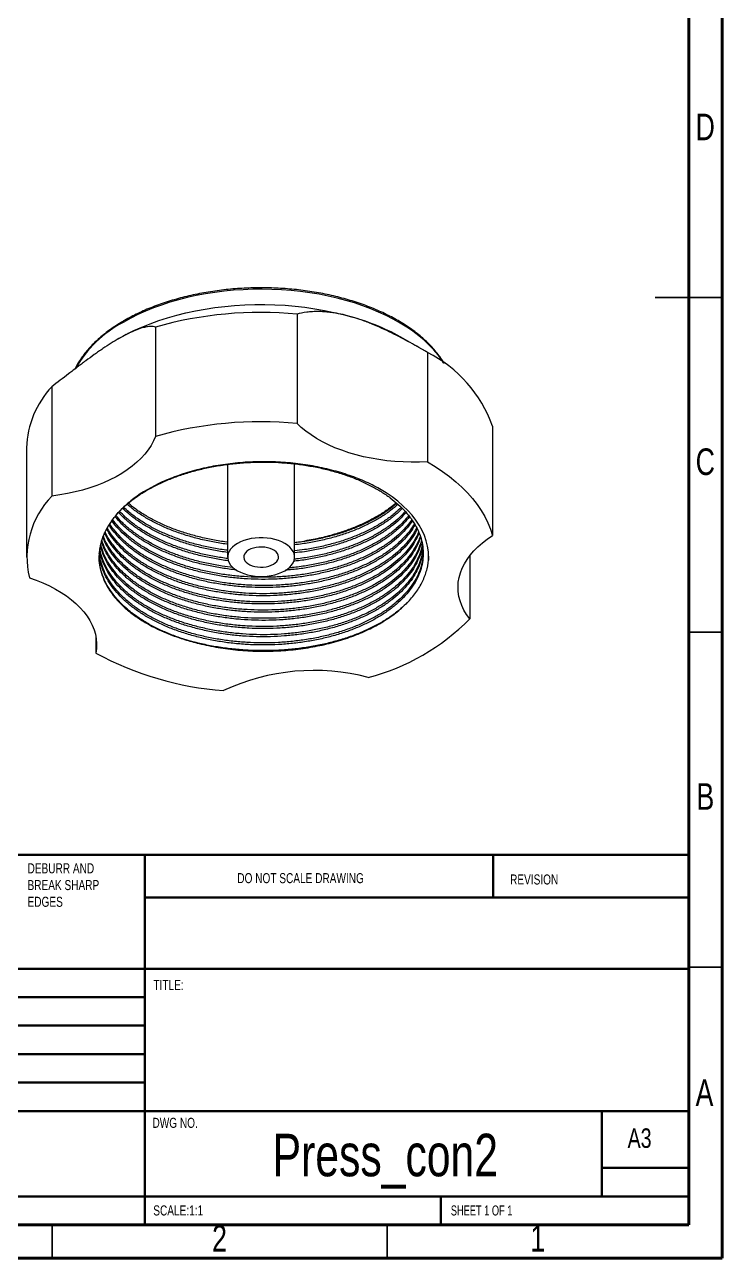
# Model space of a CAD drawing. Header units: millimetres. Extents: x 15 to 415, y 5 to 292.
# Drawn here: x 310.9 to 415, y 5 to 189.3 of the extents above; entities that cross this region are included whole.
import ezdxf

# ---------------------------------------------------------------- set-up
doc = ezdxf.new("R2010")
doc.units = ezdxf.units.MM
doc.styles.add('SLDTEXTSTYLE0', font='TXT', dxfattribs={"width": 0.75})
doc.styles.add('SLDTEXTSTYLE2', font='TXT', dxfattribs={"width": 0.6875})

# ---------------------------------------------------------------- blocks, each defined once
blk = doc.blocks.new('SW_NOTE_1')
at = {"color": 0, "linetype": 'Continuous', "lineweight": 0, "char_height": 1.5, "attachment_point": 1, "style": 'SLDTEXTSTYLE0'}
for s, insert in [('DEBURR AND', (0, 1.93)), ('BREAK SHARP', (0, -0.57)), ('EDGES', (0, -3.07))]:
    blk.add_mtext(s, dxfattribs=dict(at, insert=insert))

msp = doc.modelspace()

# ---------------------------------------------------------------- linework, layer by layer
at = {"color": 7, "linetype": 'Continuous', "lineweight": 70}
for p, q in [((415, 292), (415, 5)), ((410, 287), (410, 10)), ((410, 10), (20, 10)), ((415, 5), (15, 5))]:
    msp.add_line(p, q, dxfattribs=at)
at = {"color": 7, "linetype": 'Continuous', "lineweight": 35}
for p, q in [((415, 148.5), (405, 148.5)), ((410, 148.5), (415, 148.5)), ((410, 98.5), (415, 98.5)), ((410, 48.5), (415, 48.5)), ((315, 10), (315, 5)), ((365, 10), (365, 5))]:
    msp.add_line(p, q, dxfattribs=at)
at = {"color": 7, "linetype": 'Continuous', "lineweight": 25}
for p, q in [((351.527, 146.03), (351.527, 129.699)), ((330.385, 144.097), (330.385, 127.766)), ((370.828, 140.402), (367.386, 142.39)), ((371.002, 140.301), (371.002, 123.97)), ((314.93, 135.174), (314.93, 118.844)), ((380.719, 129.291), (380.719, 112.961)), ((311.169, 126.063), (311.169, 109.732)), ((341.169, 123.578), (341.169, 109.732)), ((351.169, 109.732), (351.169, 123.658)), ((371.147, 109.885), (371.135, 109.261)), ((377.3, 109.935), (377.3, 100.498)), ((321.505, 97.859), (321.505, 95.396))]:
    msp.add_line(p, q, dxfattribs=at)
at = {"color": 7, "linetype": 'Continuous', "lineweight": 50}
for p, q in [((230, 65.25), (410, 65.25)), ((328.8, 65.25), (328.8, 10)), ((380.8, 58.875), (380.8, 65.25)), ((410, 58.875), (328.8, 58.875)), ((410, 48.25), (230, 48.25)), ((328.8, 44), (230, 44)), ((328.8, 39.75), (230, 39.75)), ((328.8, 35.5), (230, 35.5)), ((328.8, 31.25), (230, 31.25)), ((284.6, 27), (410, 27)), ((397, 14.25), (397, 27)), ((410, 18.5), (397, 18.5)), ((230, 14.25), (410, 14.25)), ((373, 10), (373, 14.25))]:
    msp.add_line(p, q, dxfattribs=at)
at = {"color": 8, "linetype": 'Continuous', "lineweight": 25, "flags": 128}
msp.add_lwpolyline([(373.406, 138.752), (373.13, 139.17), (372.569, 139.932), (371.943, 140.677), (371.254, 141.404), (370.503, 142.11), (369.694, 142.793), (368.826, 143.453), (367.903, 144.087), (366.927, 144.694), (365.9, 145.272), (364.825, 145.821), (363.704, 146.337), (362.54, 146.822), (361.337, 147.272), (360.096, 147.688), (358.821, 148.067), (357.515, 148.41), (356.181, 148.715), (354.823, 148.982), (353.443, 149.209), (352.046, 149.397), (350.635, 149.545), (349.212, 149.652), (347.782, 149.719), (346.348, 149.744), (344.914, 149.729), (343.483, 149.673), (342.058, 149.576), (340.643, 149.438), (339.242, 149.26), (337.858, 149.042), (336.494, 148.786), (335.154, 148.49), (333.841, 148.157), (332.558, 147.786), (331.308, 147.379), (330.095, 146.938), (328.921, 146.462), (327.789, 145.953), (326.702, 145.412), (325.663, 144.841)], dxfattribs=at)
at = {"color": 7, "linetype": 'Continuous', "lineweight": 25, "flags": 128}
for points in [[(324.956, 142.392), (326.048, 142.991), (327.192, 143.559), (328.383, 144.092), (329.62, 144.591), (330.898, 145.052), (332.214, 145.476), (333.566, 145.862), (334.95, 146.207), (336.362, 146.513), (337.799, 146.776), (339.257, 146.998), (340.733, 147.177), (342.222, 147.314), (343.721, 147.406), (345.227, 147.455), (346.734, 147.461), (348.241, 147.423), (349.742, 147.341), (351.234, 147.215), (352.713, 147.047), (354.176, 146.836), (355.619, 146.582), (357.037, 146.288), (358.428, 145.952), (359.789, 145.576)], [(371.002, 123.97), (369.788, 123.917), (368.572, 123.906), (367.356, 123.938), (366.146, 124.012), (364.946, 124.129), (363.761, 124.287), (362.594, 124.487), (361.451, 124.728), (360.335, 125.008), (359.251, 125.327), (358.202, 125.684), (357.193, 126.076), (356.227, 126.503), (355.308, 126.964), (354.439, 127.456), (353.623, 127.977), (352.864, 128.526), (352.165, 129.101), (351.527, 129.699)], [(330.385, 127.766), (330.099, 127.083), (329.741, 126.412), (329.313, 125.754), (328.816, 125.113), (328.253, 124.49), (327.626, 123.888), (326.936, 123.31), (326.186, 122.756), (325.379, 122.23), (324.519, 121.733), (323.608, 121.268), (322.649, 120.835), (321.647, 120.437), (320.604, 120.074), (319.526, 119.749), (318.415, 119.463), (317.276, 119.216), (316.113, 119.009), (314.93, 118.844)], [(371.002, 123.97), (372.152, 123.269), (373.243, 122.537), (374.272, 121.775), (375.237, 120.986), (376.135, 120.171), (376.965, 119.332), (377.725, 118.472), (378.413, 117.591), (379.026, 116.693), (379.565, 115.778), (380.027, 114.85), (380.412, 113.91), (380.719, 112.961)], [(371.169, 109.732), (371.13, 110.541), (371.012, 111.348), (370.816, 112.149), (370.542, 112.943), (370.192, 113.727), (369.766, 114.499), (369.266, 115.255), (368.693, 115.994), (368.05, 116.713), (367.337, 117.41), (366.558, 118.083), (365.715, 118.73), (364.81, 119.349), (363.847, 119.937)], [(349.704, 107.691), (350.105, 107.952), (350.448, 108.239), (350.728, 108.547), (350.943, 108.873), (351.087, 109.212), (351.16, 109.558), (351.16, 109.906), (351.087, 110.252), (350.943, 110.591), (350.728, 110.917), (350.448, 111.225), (350.105, 111.512), (349.704, 111.773), (349.253, 112.004), (348.756, 112.202), (348.221, 112.364), (347.656, 112.488), (347.07, 112.571), (346.471, 112.613), (345.867, 112.613), (345.268, 112.571), (344.681, 112.488), (344.117, 112.364), (343.582, 112.202), (343.085, 112.004), (342.633, 111.773), (342.233, 111.512), (341.89, 111.225), (341.609, 110.917), (341.395, 110.591), (341.251, 110.252), (341.178, 109.906), (341.178, 109.558), (341.251, 109.212), (341.395, 108.873), (341.609, 108.547), (341.89, 108.239), (342.233, 107.952), (342.633, 107.691), (343.085, 107.46), (343.582, 107.262), (344.117, 107.1), (344.681, 106.976), (345.268, 106.893), (345.867, 106.851), (346.471, 106.851), (347.07, 106.893), (347.656, 106.976), (348.221, 107.1), (348.756, 107.262), (349.253, 107.46), (349.704, 107.691)], [(377.3, 100.498), (376.837, 101.147), (376.443, 101.812), (376.119, 102.489), (375.868, 103.177), (375.69, 103.871), (375.585, 104.571), (375.554, 105.274), (375.597, 105.976), (375.714, 106.675), (375.904, 107.369), (376.167, 108.055), (376.502, 108.73), (376.907, 109.392), (377.382, 110.039), (377.923, 110.668), (378.53, 111.277), (379.2, 111.864), (379.931, 112.425), (380.719, 112.961)], [(348.007, 108.671), (348.285, 108.86), (348.505, 109.073), (348.661, 109.304), (348.749, 109.546), (348.767, 109.794), (348.714, 110.04), (348.591, 110.277), (348.402, 110.5), (348.153, 110.702), (347.849, 110.877), (347.5, 111.021), (347.114, 111.13), (346.703, 111.201), (346.276, 111.232), (345.847, 111.221), (345.427, 111.17), (345.027, 111.08), (344.658, 110.953), (344.33, 110.793), (344.053, 110.604), (343.833, 110.391), (343.677, 110.16), (343.589, 109.918), (343.571, 109.67), (343.624, 109.424), (343.747, 109.186), (343.935, 108.964), (344.185, 108.762), (344.489, 108.587), (344.838, 108.442), (345.224, 108.334), (345.635, 108.263), (346.062, 108.232), (346.491, 108.242), (346.911, 108.293), (347.311, 108.383), (347.68, 108.51), (348.007, 108.671)], [(351.169, 111.922), (351.348, 111.944), (352.712, 112.134)], [(311.581, 106.639), (312.618, 106.271), (313.613, 105.867), (314.564, 105.429), (315.467, 104.958), (316.319, 104.456), (317.117, 103.925), (317.857, 103.368), (318.537, 102.785), (319.154, 102.18), (319.707, 101.554), (320.192, 100.91), (320.609, 100.25), (320.955, 99.576), (321.23, 98.892), (321.432, 98.199), (321.561, 97.501), (321.616, 96.799), (321.597, 96.097), (321.505, 95.396)]]:
    msp.add_lwpolyline(points, dxfattribs=at)
at = {"color": 7, "linetype": 'Continuous', "lineweight": 25}
for centre, radius, start, end in [((346.146, 88.298), 57.982, 84.67566, 105.77278), ((350.412, 112.576), 34.306, 60.34601, 74.13831), ((362.053, 122.61), 19.826, 19.69488, 63.16963), ((325.041, 125.669), 13.877, 136.76818, 178.37413), ((346.155, 71.869), 58.079, 84.69349, 105.75495), ((324.368, 109.693), 13.146, 135.88463, 193.4311), ((353.959, 123.453), 32.738, 284.51662, 315.47801), ((344.176, 137.248), 47.597, 241.55531, 265.66296), ((354.088, 61.053), 31.751, 75.2634, 115.18505)]:
    msp.add_arc(centre, radius, start, end, dxfattribs=at)
at = {"color": 8, "linetype": 'Continuous', "lineweight": 25}
msp.add_arc((334.231, 128.694), 18.279, 117.95318, 149.89117, dxfattribs=at)
at = {"color": 7, "linetype": 'Continuous', "lineweight": 25}
for points, knots in [([(373.53, 138.634), (373.402, 138.843), (373.121, 139.303), (372.614, 139.998), (372.024, 140.719), (371.375, 141.422), (370.671, 142.107), (369.912, 142.772), (369.1, 143.414), (368.237, 144.033), (367.326, 144.627), (366.368, 145.195), (365.365, 145.736), (364.321, 146.248), (363.236, 146.731), (362.114, 147.183), (360.957, 147.604), (359.768, 147.993), (358.549, 148.348), (357.303, 148.67), (356.033, 148.957), (354.741, 149.209), (353.43, 149.425), (352.104, 149.605), (350.764, 149.749), (349.415, 149.856), (348.058, 149.926), (346.697, 149.959), (345.335, 149.955), (343.975, 149.914), (342.62, 149.835), (341.273, 149.72), (339.936, 149.568), (338.613, 149.38), (337.306, 149.155), (336.019, 148.896), (334.754, 148.601), (333.514, 148.272), (332.301, 147.909), (331.119, 147.513), (329.97, 147.085), (328.856, 146.626), (327.78, 146.136), (326.747, 145.619), (325.913, 145.159), (325.108, 144.683), (324.329, 144.187), (323.453, 143.574), (322.627, 142.937), (321.853, 142.277), (321.133, 141.595), (320.469, 140.894), (319.862, 140.175), (319.312, 139.439), (318.828, 138.688), (318.51, 138.145), (318.372, 137.849), (318.355, 137.812)], [0, 0, 0, 0, 0.0154377, 0.0340314, 0.0526581, 0.0713128, 0.0899899, 0.108684, 0.1273903, 0.1461048, 0.164824, 0.1835452, 0.202266, 0.220985, 0.2397012, 0.2584141, 0.2771234, 0.2958291, 0.3145311, 0.3332296, 0.3519249, 0.3706172, 0.3893069, 0.4079944, 0.42668, 0.4453642, 0.4640473, 0.4827298, 0.5014121, 0.5200945, 0.5387774, 0.5574612, 0.5761462, 0.5948331, 0.613522, 0.6322135, 0.650908, 0.6696058, 0.6883072, 0.7070126, 0.7257223, 0.7444364, 0.7631549, 0.7818777, 0.8004596, 0.810329, 0.8290586, 0.8477919, 0.8665245, 0.8852539, 0.9039768, 0.9226891, 0.941386, 0.960062, 0.9787114, 0.9973283, 1, 1, 1, 1]), ([(359.789, 145.576), (358.825, 145.86), (357.928, 146.061), (356.88, 146.227), (356.673, 146.256), (356.271, 146.306), (356.076, 146.326), (355.506, 146.376), (355.147, 146.395), (354.466, 146.407), (354.143, 146.401), (353.531, 146.369), (353.241, 146.343), (352.425, 146.243), (351.948, 146.146), (351.527, 146.03)], [0, 0, 0, 0, 0.25, 0.25, 0.3125, 0.3125, 0.375, 0.375, 0.5, 0.5, 0.625, 0.625, 0.75, 0.75, 1, 1, 1, 1]), ([(371.002, 140.301), (370.161, 140.788), (369.299, 141.278), (367.962, 142.01), (367.509, 142.254), (366.585, 142.737), (366.112, 142.979), (364.685, 143.683), (363.719, 144.128), (362.483, 144.635), (362.233, 144.734), (361.738, 144.924), (361.492, 145.015), (360.756, 145.276), (360.27, 145.435), (359.789, 145.576)], [0, 0, 0, 0, 0.25, 0.25, 0.375, 0.375, 0.5, 0.5, 0.75, 0.75, 0.8125, 0.8125, 0.875, 0.875, 1, 1, 1, 1]), ([(330.385, 144.097), (330.211, 144.158), (329.982, 144.19), (329.54, 144.176), (329.376, 144.16), (329.01, 144.103), (328.807, 144.061), (328.144, 143.889), (327.629, 143.713), (326.867, 143.381), (326.709, 143.309), (326.383, 143.155), (326.216, 143.073), (325.7, 142.809), (325.338, 142.612), (324.956, 142.392)], [0, 0, 0, 0, 0.25, 0.25, 0.375, 0.375, 0.5, 0.5, 0.75, 0.75, 0.8125, 0.8125, 0.875, 0.875, 1, 1, 1, 1]), ([(324.956, 142.392), (324.191, 141.95), (323.387, 141.438), (322.336, 140.724), (322.123, 140.577), (321.697, 140.279), (321.484, 140.128), (320.845, 139.671), (320.42, 139.36), (319.568, 138.73), (319.142, 138.41), (318.289, 137.763), (317.862, 137.436), (316.593, 136.461), (315.758, 135.815), (314.93, 135.174)], [0, 0, 0, 0, 0.25, 0.25, 0.3125, 0.3125, 0.375, 0.375, 0.5, 0.5, 0.625, 0.625, 0.75, 0.75, 1, 1, 1, 1]), ([(323.822, 115.075), (324.102, 115.445), (324.66, 116.184), (325.695, 117.231), (326.874, 118.232), (328.202, 119.174), (329.675, 120.052), (331.278, 120.858), (333.01, 121.587), (334.86, 122.23), (336.806, 122.779), (338.827, 123.226), (340.898, 123.566), (342.994, 123.797), (345.093, 123.92), (347.192, 123.938), (349.291, 123.851), (351.387, 123.656), (353.459, 123.354), (355.482, 122.946), (357.43, 122.435), (359.282, 121.829), (361.018, 121.136), (362.624, 120.366), (364.101, 119.521), (365.449, 118.602), (366.662, 117.609), (367.725, 116.55), (368.62, 115.438), (369.338, 114.284), (369.871, 113.103), (370.216, 111.909), (370.375, 110.714), (370.352, 109.519), (370.146, 108.323), (369.754, 107.132), (369.174, 105.956), (368.41, 104.812), (367.471, 103.712), (366.369, 102.669), (365.12, 101.694), (363.739, 100.794), (362.229, 99.967), (360.591, 99.216), (358.824, 98.545), (356.945, 97.962), (354.976, 97.477), (352.938, 97.095), (350.858, 96.82), (348.759, 96.653), (346.66, 96.592), (344.561, 96.636), (342.462, 96.786), (340.37, 97.045), (338.309, 97.413), (336.305, 97.886), (334.381, 98.459), (332.56, 99.126), (330.859, 99.875), (329.29, 100.699), (327.849, 101.596), (326.537, 102.57), (325.364, 103.617), (324.347, 104.727), (323.5, 105.888), (322.831, 107.086), (322.357, 108.307), (322.08, 109.385), (322.038, 110.055), (322.022, 110.311)], [0, 0, 0, 0, 0.0146262, 0.0291991, 0.0436665, 0.0585555, 0.0732673, 0.0881234, 0.1031568, 0.1183115, 0.1335292, 0.1487497, 0.163913, 0.1789603, 0.1938356, 0.2085459, 0.2234161, 0.2384598, 0.2536208, 0.2688406, 0.2840591, 0.2992162, 0.3142533, 0.3291146, 0.3438256, 0.3587096, 0.3737633, 0.3889304, 0.4041521, 0.4193682, 0.4345188, 0.4495455, 0.4643925, 0.4791064, 0.494004, 0.5090674, 0.5242402, 0.5394634, 0.554677, 0.5698208, 0.5848367, 0.5996693, 0.6143882, 0.6292991, 0.644372, 0.6595503, 0.6747748, 0.6899854, 0.7051222, 0.7201271, 0.734945, 0.7496711, 0.7645951, 0.7796772, 0.7948606, 0.8100861, 0.8252934, 0.8404229, 0.8554165, 0.8702195, 0.884955, 0.8998918, 0.9149828, 0.9301711, 0.9453973, 0.9606011, 0.975723, 0.9907051, 1, 1, 1, 1]), ([(363.847, 119.937), (363.482, 120.141), (363.108, 120.338), (362.338, 120.719), (361.942, 120.903), (360.736, 121.429), (359.065, 122.07), (357.273, 122.59), (355.882, 122.934), (355.409, 123.041), (354.457, 123.238), (353.978, 123.328), (351.566, 123.732), (349.589, 123.92), (346.549, 123.99), (345.542, 123.978), (343.546, 123.883), (342.556, 123.8), (341.084, 123.624), (340.595, 123.556), (339.622, 123.403), (339.136, 123.317), (337.7, 123.035), (336.772, 122.814), (334.971, 122.311), (334.099, 122.028), (332.41, 121.398), (331.59, 121.048), (329.274, 119.928), (327.909, 119.084), (326.431, 117.904), (326.146, 117.661), (325.605, 117.167), (325.349, 116.916), (324.623, 116.149), (324.194, 115.621), (323.822, 115.075)], [0, 0, 0, 0, 0.03125, 0.03125, 0.0625, 0.0625, 0.125, 0.1875, 0.1875, 0.21875, 0.21875, 0.25, 0.25, 0.375, 0.375, 0.4375, 0.4375, 0.5, 0.5, 0.53125, 0.53125, 0.5625, 0.5625, 0.625, 0.625, 0.6875, 0.6875, 0.75, 0.75, 0.875, 0.875, 0.90625, 0.90625, 0.9375, 0.9375, 1, 1, 1, 1]), ([(341.289, 109.185), (341.286, 109.185), (340.578, 109.257), (339.194, 109.498), (337.159, 109.915), (335.199, 110.449), (333.33, 111.076), (331.576, 111.791), (329.95, 112.583), (328.453, 113.448), (327.088, 114.39), (325.884, 115.368), (325.219, 116.06), (324.903, 116.388)], [0, 0, 0, 0, 0.0004224, 0.1020805, 0.2041935, 0.3063591, 0.4081737, 0.5092418, 0.6091854, 0.7079263, 0.8076152, 0.9084979, 1, 1, 1, 1]), ([(341.206, 109.503), (340.535, 109.599), (339.165, 109.796), (337.16, 110.225), (335.198, 110.755), (333.33, 111.382), (331.575, 112.097), (329.95, 112.889), (328.453, 113.754), (327.089, 114.696), (325.939, 115.626), (325.322, 116.266), (325.054, 116.543)], [0, 0, 0, 0, 0.0998268, 0.2038393, 0.3079054, 0.4116139, 0.5145621, 0.6163649, 0.7169425, 0.8184858, 0.9212452, 1, 1, 1, 1]), ([(341.169, 110.439), (340.818, 110.482), (339.764, 110.611), (338.054, 110.943), (336.057, 111.425), (334.145, 112.012), (332.338, 112.689), (330.654, 113.448), (329.1, 114.281), (327.679, 115.189), (326.465, 116.096), (325.8, 116.726), (325.506, 117.005)], [0, 0, 0, 0, 0.0543165, 0.1631292, 0.272189, 0.3810646, 0.4893288, 0.5965688, 0.7023952, 0.8081011, 0.9152467, 1, 1, 1, 1]), ([(341.169, 110.745), (340.818, 110.788), (339.764, 110.918), (338.054, 111.249), (336.057, 111.731), (334.145, 112.318), (332.338, 112.995), (330.654, 113.754), (329.1, 114.587), (327.68, 115.496), (326.522, 116.356), (325.907, 116.937), (325.664, 117.167)], [0, 0, 0, 0, 0.0551331, 0.1655824, 0.2762825, 0.3867955, 0.4966879, 0.6055408, 0.7129588, 0.8202546, 0.9290115, 1, 1, 1, 1]), ([(341.169, 111.653), (341.127, 111.657), (340.38, 111.736), (338.959, 111.99), (336.932, 112.421), (334.981, 112.966), (333.124, 113.603), (331.384, 114.327), (329.772, 115.127), (328.295, 116.003), (327.089, 116.832), (326.44, 117.395), (326.184, 117.617)], [0, 0, 0, 0, 0.0069357, 0.1227833, 0.2390972, 0.3554184, 0.4712879, 0.5862572, 0.6998986, 0.8123273, 0.926026, 1, 1, 1, 1]), ([(341.169, 111.959), (341.127, 111.963), (340.38, 112.042), (338.959, 112.296), (336.932, 112.727), (334.981, 113.272), (333.124, 113.909), (331.384, 114.633), (329.772, 115.433), (328.296, 116.31), (327.154, 117.089), (326.562, 117.6), (326.365, 117.771)], [0, 0, 0, 0, 0.0070562, 0.1249209, 0.2432601, 0.3616067, 0.4794938, 0.5964649, 0.712085, 0.8264713, 0.9421498, 1, 1, 1, 1]), ([(367.821, 116.387), (367.502, 116.043), (366.853, 115.341), (365.672, 114.353), (364.35, 113.42), (362.895, 112.562), (361.313, 111.779), (359.599, 111.072), (357.766, 110.45), (355.834, 109.92), (353.821, 109.499), (352.209, 109.23), (351.262, 109.139), (351.019, 109.116)], [0, 0, 0, 0, 0.0936076, 0.1908588, 0.2870786, 0.3820378, 0.4776546, 0.5744668, 0.6721182, 0.7702335, 0.8684264, 0.9663088, 1, 1, 1, 1]), ([(367.685, 116.553), (367.41, 116.256), (366.803, 115.602), (365.671, 114.66), (364.35, 113.726), (362.895, 112.869), (361.313, 112.085), (359.599, 111.378), (357.766, 110.756), (355.834, 110.226), (353.821, 109.805), (352.243, 109.541), (351.332, 109.453), (351.125, 109.433)], [0, 0, 0, 0, 0.0822249, 0.1812323, 0.2791896, 0.3758636, 0.473207, 0.5717674, 0.6711822, 0.7710692, 0.8710353, 0.9706852, 1, 1, 1, 1]), ([(366.425, 117.772), (366.124, 117.513), (365.436, 116.922), (364.187, 116.076), (362.722, 115.225), (361.124, 114.45), (359.396, 113.752), (357.551, 113.141), (355.608, 112.622), (353.587, 112.214), (352.1, 111.97), (351.282, 111.894), (351.169, 111.884)], [0, 0, 0, 0, 0.0861751, 0.1971408, 0.3067442, 0.417352, 0.5292949, 0.6421587, 0.7555079, 0.8688955, 0.9818738, 1, 1, 1, 1]), ([(366.611, 117.619), (366.251, 117.309), (365.503, 116.665), (364.188, 115.769), (362.722, 114.919), (361.124, 114.144), (359.396, 113.446), (357.551, 112.834), (355.608, 112.315), (353.587, 111.908), (352.1, 111.664), (351.282, 111.588), (351.169, 111.577)], [0, 0, 0, 0, 0.1017385, 0.2108144, 0.3185512, 0.4272752, 0.5373117, 0.6482533, 0.759672, 0.8711286, 0.9821827, 1, 1, 1, 1]), ([(367.083, 117.153), (366.793, 116.875), (366.143, 116.251), (364.949, 115.356), (363.556, 114.464), (362.029, 113.648), (360.374, 112.906), (358.592, 112.245), (356.701, 111.674), (354.721, 111.204), (352.872, 110.86), (351.67, 110.721), (351.169, 110.663)], [0, 0, 0, 0, 0.0843162, 0.1891086, 0.292573, 0.3955343, 0.499898, 0.6053451, 0.711477, 0.8178793, 0.9241309, 1, 1, 1, 1]), ([(367.243, 116.994), (366.902, 116.666), (366.201, 115.992), (364.95, 115.049), (363.555, 114.158), (362.029, 113.341), (360.374, 112.6), (358.592, 111.939), (356.701, 111.367), (354.721, 110.898), (352.872, 110.554), (351.67, 110.414), (351.169, 110.356)], [0, 0, 0, 0, 0.0978848, 0.2011244, 0.3030556, 0.4044913, 0.5073086, 0.6111932, 0.7157525, 0.8205781, 0.9252554, 1, 1, 1, 1]), ([(366.346, 117.837), (366.022, 117.569), (365.296, 116.967), (364.012, 116.117), (362.538, 115.278), (360.951, 114.516), (359.241, 113.823), (357.3, 113.172), (355.129, 112.582), (353.52, 112.284), (352.712, 112.134)], [0, 0, 0, 0, 0.0987685, 0.2218042, 0.340518, 0.4600367, 0.5820871, 0.7050104, 0.8517425, 1, 1, 1, 1]), ([(323.822, 115.075), (323.517, 114.65), (323.248, 114.216), (322.787, 113.335), (322.593, 112.887), (322.132, 111.539), (321.98, 110.635), (321.981, 109.269), (322.02, 108.812), (322.178, 107.895), (322.295, 107.442), (322.759, 106.103), (323.216, 105.233), (324.126, 103.964), (324.469, 103.546), (325.217, 102.74), (325.623, 102.35), (326.497, 101.594), (326.966, 101.229), (327.967, 100.524), (328.501, 100.184), (330.192, 99.208), (331.411, 98.631), (333.374, 97.873), (334.051, 97.638), (335.452, 97.205), (336.175, 97.008), (336.913, 96.831)], [0, 0, 0, 0, 0.0625, 0.0625, 0.125, 0.125, 0.25, 0.25, 0.3125, 0.3125, 0.375, 0.375, 0.5, 0.5, 0.5625, 0.5625, 0.625, 0.625, 0.6875, 0.6875, 0.75, 0.75, 0.875, 0.875, 0.9375, 0.9375, 1, 1, 1, 1]), ([(369.141, 114.546), (368.927, 114.197), (368.476, 113.463), (367.571, 112.395), (366.488, 111.345), (365.252, 110.363), (363.885, 109.455), (362.388, 108.622), (360.763, 107.863), (359.008, 107.183), (357.14, 106.59), (355.179, 106.095), (353.147, 105.702), (351.07, 105.416), (348.972, 105.239), (346.873, 105.167), (344.774, 105.201), (342.675, 105.34), (340.581, 105.588), (338.516, 105.944), (336.505, 106.407), (334.572, 106.971), (332.739, 107.628), (331.026, 108.369), (329.443, 109.185), (327.989, 110.075), (326.665, 111.041), (325.473, 112.081), (324.452, 113.188), (323.788, 114.021), (323.523, 114.494), (323.482, 114.566)], [0, 0, 0, 0, 0.0326247, 0.0686435, 0.1045117, 0.1400908, 0.1752489, 0.2100725, 0.2453202, 0.2809645, 0.3168721, 0.3529035, 0.3889165, 0.424769, 0.460323, 0.4954471, 0.5302803, 0.5655598, 0.6012268, 0.6371476, 0.6731824, 0.7091887, 0.7450248, 0.780553, 0.8156426, 0.8504906, 0.8858012, 0.9214903, 0.9574236, 0.993461, 1, 1, 1, 1]), ([(369.044, 114.703), (368.86, 114.404), (368.438, 113.72), (367.57, 112.701), (366.488, 111.651), (365.252, 110.669), (363.885, 109.761), (362.388, 108.928), (360.763, 108.169), (359.008, 107.489), (357.14, 106.897), (355.179, 106.401), (353.147, 106.008), (351.07, 105.723), (348.972, 105.545), (346.873, 105.474), (344.774, 105.507), (342.675, 105.646), (340.581, 105.894), (338.516, 106.251), (336.505, 106.713), (334.572, 107.277), (332.739, 107.934), (331.026, 108.675), (329.443, 109.492), (327.989, 110.382), (326.665, 111.348), (325.473, 112.387), (324.455, 113.494), (323.823, 114.275), (323.585, 114.694), (323.573, 114.713)], [0, 0, 0, 0, 0.0281905, 0.0645545, 0.1007665, 0.1366865, 0.1721815, 0.2073388, 0.2429243, 0.2789102, 0.3151619, 0.3515386, 0.3878967, 0.4240928, 0.4599874, 0.4954481, 0.5306152, 0.5662327, 0.6022415, 0.6385065, 0.6748866, 0.711238, 0.7474176, 0.7832863, 0.8187121, 0.853894, 0.889543, 0.9255741, 0.9618518, 0.9982345, 1, 1, 1, 1]), ([(368.76, 115.158), (368.509, 114.806), (367.989, 114.076), (366.986, 113.028), (365.817, 112.014), (364.507, 111.073), (363.067, 110.207), (361.499, 109.414), (359.801, 108.698), (357.981, 108.066), (356.058, 107.527), (354.055, 107.088), (351.995, 106.755), (349.903, 106.529), (347.803, 106.411), (345.704, 106.398), (343.605, 106.49), (341.507, 106.689), (339.426, 106.998), (337.388, 107.414), (335.417, 107.934), (333.538, 108.55), (331.769, 109.256), (330.129, 110.039), (328.618, 110.897), (327.236, 111.829), (325.981, 112.836), (324.892, 113.916), (324.197, 114.7), (323.92, 115.131), (323.896, 115.168)], [0, 0, 0, 0, 0.0348923, 0.0722733, 0.1094168, 0.1461822, 0.1824518, 0.2188754, 0.25577, 0.2930007, 0.3304251, 0.3678959, 0.405265, 0.4423866, 0.4791207, 0.5153661, 0.5518267, 0.5887491, 0.625998, 0.6634304, 0.7008989, 0.7382555, 0.7753546, 0.8120567, 0.8482833, 0.8847802, 0.9217299, 0.9589962, 0.9964359, 1, 1, 1, 1]), ([(368.656, 115.325), (368.438, 115.02), (367.949, 114.337), (366.985, 113.334), (365.818, 112.32), (364.506, 111.379), (363.067, 110.513), (361.499, 109.721), (359.801, 109.005), (357.981, 108.372), (356.058, 107.833), (354.055, 107.394), (351.995, 107.061), (349.903, 106.835), (347.803, 106.717), (345.704, 106.704), (343.605, 106.796), (341.507, 106.996), (339.426, 107.304), (337.388, 107.72), (335.417, 108.24), (333.538, 108.857), (331.769, 109.562), (330.129, 110.345), (328.618, 111.203), (327.235, 112.135), (325.987, 113.143), (324.888, 114.202), (324.299, 114.947), (324.01, 115.312)], [0, 0, 0, 0, 0.03057337, 0.06832547, 0.10583772, 0.1429682, 0.1795979, 0.21638312, 0.25364402, 0.2912444, 0.32904028, 0.36688311, 0.40462324, 0.44211343, 0.47921224, 0.51581752, 0.55264006, 0.58992911, 0.62754783, 0.66535182, 0.70319234, 0.74091979, 0.77838723, 0.81545374, 0.85204002, 0.88889926, 0.9262158, 0.96385217, 1, 1, 1, 1]), ([(342.457, 107.829), (342.454, 107.829), (341.744, 107.88), (340.346, 108.081), (338.283, 108.439), (336.281, 108.916), (334.358, 109.49), (332.538, 110.158), (330.839, 110.908), (329.271, 111.733), (327.831, 112.631), (326.523, 113.606), (325.344, 114.65), (324.695, 115.394), (324.37, 115.766)], [0, 0, 0, 0, 0.0003836, 0.091489, 0.183202, 0.2751646, 0.3670132, 0.4583868, 0.5489356, 0.6383285, 0.7273428, 0.817574, 0.9087331, 1, 1, 1, 1]), ([(341.956, 108.197), (341.421, 108.258), (340.181, 108.4), (338.285, 108.75), (336.28, 109.221), (334.358, 109.797), (332.538, 110.464), (330.839, 111.214), (329.271, 112.039), (327.831, 112.937), (326.524, 113.913), (325.393, 114.91), (324.784, 115.606), (324.5, 115.93)], [0, 0, 0, 0, 0.072119, 0.1670148, 0.262169, 0.3572052, 0.4517499, 0.5454411, 0.6379364, 0.7300399, 0.8234026, 0.9177254, 1, 1, 1, 1]), ([(368.319, 115.768), (368.033, 115.418), (367.447, 114.7), (366.352, 113.68), (365.104, 112.705), (363.72, 111.806), (362.21, 110.981), (360.569, 110.231), (358.801, 109.56), (356.921, 108.979), (354.951, 108.494), (352.912, 108.118), (351.196, 107.877), (350.157, 107.803), (349.824, 107.779)], [0, 0, 0, 0, 0.0836932, 0.1717569, 0.2590723, 0.3453178, 0.4309241, 0.517654, 0.605322, 0.6935985, 0.7821397, 0.8705955, 0.9586179, 1, 1, 1, 1]), ([(368.192, 115.926), (367.946, 115.626), (367.399, 114.959), (366.351, 113.986), (365.104, 113.011), (363.72, 112.112), (362.21, 111.287), (360.569, 110.537), (358.801, 109.866), (356.921, 109.285), (354.951, 108.799), (352.911, 108.425), (351.351, 108.201), (350.468, 108.135), (350.291, 108.122)], [0, 0, 0, 0, 0.07407468, 0.16499011, 0.25513305, 0.34417142, 0.4325499, 0.5220883, 0.61259527, 0.70373042, 0.79513881, 0.88645906, 0.97733187, 1, 1, 1, 1]), ([(369.953, 112.71), (369.847, 112.394), (369.607, 111.679), (369.012, 110.592), (368.212, 109.456), (367.233, 108.368), (366.097, 107.339), (364.816, 106.381), (363.406, 105.498), (361.868, 104.689), (360.199, 103.955), (358.405, 103.303), (356.504, 102.742), (354.517, 102.28), (352.467, 101.922), (350.381, 101.671), (348.281, 101.529), (346.182, 101.492), (344.083, 101.56), (341.984, 101.735), (339.897, 102.019), (337.847, 102.411), (335.859, 102.907), (333.957, 103.503), (332.161, 104.189), (330.491, 104.955), (328.951, 105.796), (327.539, 106.71), (326.257, 107.701), (325.118, 108.764), (324.136, 109.886), (323.339, 111.058), (322.813, 112.015), (322.62, 112.586), (322.566, 112.745)], [0, 0, 0, 0, 0.0254542, 0.0578169, 0.0902578, 0.1226488, 0.1548627, 0.1867765, 0.2182741, 0.2497017, 0.2815595, 0.3137356, 0.3461078, 0.3785494, 0.4109322, 0.4431291, 0.4750176, 0.5064821, 0.5379404, 0.5698241, 0.6020179, 0.6343991, 0.6668408, 0.6992147, 0.731394, 0.7632566, 0.7946896, 0.8261811, 0.8580903, 0.8903011, 0.9226906, 0.9551318, 0.9874962, 1, 1, 1, 1]), ([(369.904, 112.881), (369.812, 112.611), (369.586, 111.941), (369.011, 110.898), (368.212, 109.762), (367.233, 108.674), (366.097, 107.646), (364.816, 106.688), (363.406, 105.804), (361.868, 104.995), (360.199, 104.262), (358.405, 103.609), (356.504, 103.048), (354.517, 102.586), (352.467, 102.228), (350.381, 101.978), (348.281, 101.835), (346.182, 101.798), (344.083, 101.866), (341.984, 102.041), (339.897, 102.325), (337.847, 102.717), (335.859, 103.213), (333.957, 103.809), (332.161, 104.495), (330.491, 105.261), (328.951, 106.102), (327.539, 107.017), (326.257, 108.007), (325.119, 109.07), (324.136, 110.192), (323.34, 111.365), (322.835, 112.272), (322.657, 112.792), (322.62, 112.901)], [0, 0, 0, 0, 0.0219691, 0.0545794, 0.0872687, 0.1199076, 0.1523681, 0.1845262, 0.2162648, 0.247933, 0.2800346, 0.312457, 0.345077, 0.3777669, 0.4103976, 0.4428409, 0.4749735, 0.5066788, 0.5383779, 0.5705057, 0.6029459, 0.6355749, 0.6682649, 0.7008866, 0.7333123, 0.7654188, 0.7970923, 0.8288249, 0.8609783, 0.8934357, 0.9260731, 0.9587626, 0.9913747, 1, 1, 1, 1]), ([(369.737, 113.327), (369.596, 112.996), (369.287, 112.268), (368.586, 111.179), (367.688, 110.068), (366.619, 109.012), (365.4, 108.021), (364.047, 107.105), (362.565, 106.263), (360.955, 105.496), (359.214, 104.806), (357.358, 104.204), (355.406, 103.697), (353.382, 103.292), (351.308, 102.994), (349.211, 102.804), (347.112, 102.721), (345.013, 102.742), (342.914, 102.869), (340.819, 103.104), (338.749, 103.449), (336.731, 103.899), (334.788, 104.452), (332.942, 105.099), (331.214, 105.831), (329.617, 106.639), (328.148, 107.521), (326.808, 108.478), (325.604, 109.51), (324.549, 110.607), (323.675, 111.76), (323.097, 112.68), (322.875, 113.221), (322.82, 113.354)], [0, 0, 0, 0, 0.0279737, 0.0614922, 0.0950178, 0.1284182, 0.1615639, 0.1943315, 0.2267329, 0.2594837, 0.2926172, 0.3260103, 0.3595335, 0.3930546, 0.4264414, 0.4595648, 0.4923016, 0.5247041, 0.5574854, 0.5906411, 0.6240474, 0.6575748, 0.6910908, 0.7244634, 0.7575637, 0.7902693, 0.8226777, 0.8554889, 0.8886661, 0.9220851, 0.955616, 0.9891264, 1, 1, 1, 1]), ([(369.668, 113.481), (369.548, 113.201), (369.258, 112.524), (368.585, 111.486), (367.688, 110.374), (366.619, 109.318), (365.4, 108.328), (364.047, 107.412), (362.565, 106.569), (360.955, 105.802), (359.214, 105.112), (357.358, 104.51), (355.406, 104.003), (353.382, 103.598), (351.308, 103.3), (349.211, 103.11), (347.112, 103.027), (345.013, 103.048), (342.914, 103.175), (340.819, 103.411), (338.749, 103.755), (336.731, 104.206), (334.788, 104.758), (332.942, 105.405), (331.214, 106.137), (329.617, 106.945), (328.148, 107.827), (326.808, 108.784), (325.605, 109.816), (324.549, 110.913), (323.677, 112.066), (323.125, 112.933), (322.922, 113.42), (322.889, 113.498)], [0, 0, 0, 0, 0.0238816, 0.0576949, 0.0915155, 0.1252098, 0.1586472, 0.1917031, 0.2243896, 0.2574286, 0.2908536, 0.3245405, 0.3583587, 0.3921748, 0.4258553, 0.4592701, 0.492295, 0.5249826, 0.5580523, 0.5914997, 0.6252, 0.6590224, 0.6928333, 0.7264995, 0.7598911, 0.7928844, 0.825578, 0.8586779, 0.892147, 0.9258601, 0.959686, 0.9934912, 1, 1, 1, 1]), ([(369.464, 113.933), (369.288, 113.592), (368.908, 112.859), (368.105, 111.779), (367.113, 110.697), (365.957, 109.676), (364.662, 108.727), (363.238, 107.852), (361.684, 107.051), (360.001, 106.326), (358.193, 105.684), (356.281, 105.134), (354.286, 104.683), (352.231, 104.337), (350.142, 104.099), (348.042, 103.969), (345.943, 103.944), (343.845, 104.024), (341.745, 104.211), (339.661, 104.508), (337.617, 104.912), (335.638, 105.42), (333.746, 106.026), (331.964, 106.722), (330.309, 107.497), (328.783, 108.346), (327.386, 109.269), (326.12, 110.269), (324.996, 111.338), (324.046, 112.469), (323.422, 113.349), (323.175, 113.858), (323.124, 113.963)], [0, 0, 0, 0, 0.0301949, 0.0649325, 0.099601, 0.1340645, 0.1681921, 0.2018612, 0.2355683, 0.2697258, 0.3042095, 0.338888, 0.3736252, 0.4082838, 0.4427281, 0.4768276, 0.5104661, 0.5442085, 0.5783928, 0.6128944, 0.6475814, 0.6823176, 0.7169655, 0.75139, 0.7854608, 0.8190738, 0.8528507, 0.8870612, 0.9215801, 0.956275, 0.9910095, 1, 1, 1, 1]), ([(369.388, 114.101), (369.235, 113.807), (368.878, 113.121), (368.104, 112.086), (367.113, 111.003), (365.957, 109.982), (364.662, 109.033), (363.238, 108.158), (361.684, 107.357), (360.001, 106.633), (358.193, 105.99), (356.281, 105.44), (354.286, 104.989), (352.231, 104.644), (350.142, 104.406), (348.042, 104.275), (345.943, 104.25), (343.845, 104.33), (341.745, 104.518), (339.661, 104.814), (337.617, 105.218), (335.638, 105.726), (333.746, 106.332), (331.964, 107.028), (330.309, 107.803), (328.783, 108.652), (327.386, 109.575), (326.12, 110.575), (324.995, 111.644), (324.049, 112.776), (323.454, 113.601), (323.231, 114.054), (323.207, 114.103)], [0, 0, 0, 0, 0.026334, 0.0613823, 0.0963609, 0.1311327, 0.1655656, 0.1995359, 0.2335446, 0.2680076, 0.3027998, 0.3377885, 0.3728364, 0.407805, 0.4425574, 0.476962, 0.5109014, 0.5449456, 0.5794357, 0.6142459, 0.6492432, 0.6842901, 0.719248, 0.7539804, 0.788356, 0.8222697, 0.8563488, 0.8908653, 0.925693, 0.9606982, 0.9957434, 1, 1, 1, 1]), ([(358.377, 113.435), (358.018, 113.32), (357.016, 112.998), (355.268, 112.583), (353.721, 112.287), (352.859, 112.156), (352.712, 112.134)], [0, 0, 0, 0, 0.2012931, 0.5635002, 0.925376, 1, 1, 1, 1]), ([(370.336, 110.574), (370.338, 110.326), (370.341, 109.678), (370.141, 108.63), (369.755, 107.438), (369.173, 106.262), (368.41, 105.118), (367.471, 104.018), (366.369, 102.975), (365.12, 102), (363.739, 101.1), (362.229, 100.274), (360.591, 99.523), (358.824, 98.851), (356.945, 98.268), (354.976, 97.783), (352.938, 97.401), (350.858, 97.126), (348.759, 96.959), (346.66, 96.898), (344.561, 96.942), (342.462, 97.093), (340.37, 97.352), (338.309, 97.719), (336.305, 98.192), (334.381, 98.766), (332.56, 99.432), (330.859, 100.181), (329.29, 101.005), (327.849, 101.902), (326.537, 102.876), (325.364, 103.923), (324.347, 105.033), (323.5, 106.194), (322.831, 107.392), (322.358, 108.613), (322.087, 109.655), (322.046, 110.287), (322.031, 110.507)], [0, 0, 0, 0, 0.0174554, 0.0456283, 0.0741147, 0.102808, 0.1315966, 0.1603669, 0.1890054, 0.2174019, 0.2454519, 0.2732868, 0.3014848, 0.3299891, 0.3586927, 0.3874837, 0.4162485, 0.4448737, 0.4732494, 0.5012715, 0.5291201, 0.5573428, 0.5858645, 0.6145778, 0.6433708, 0.6721294, 0.7007408, 0.7290952, 0.7570889, 0.7849554, 0.8132022, 0.8417408, 0.8704634, 0.8992576, 0.9280096, 0.9566066, 0.9849392, 1, 1, 1, 1]), ([(370.317, 110.918), (370.296, 110.64), (370.243, 109.959), (369.947, 108.883), (369.455, 107.699), (368.77, 106.539), (367.908, 105.417), (366.876, 104.348), (365.69, 103.341), (364.367, 102.408), (362.914, 101.549), (361.333, 100.765), (359.621, 100.057), (357.79, 99.433), (355.858, 98.904), (353.848, 98.476), (351.783, 98.153), (349.69, 97.938), (347.591, 97.831), (345.492, 97.828), (343.393, 97.931), (341.295, 98.142), (339.217, 98.462), (337.185, 98.888), (335.222, 99.418), (333.353, 100.044), (331.597, 100.758), (329.97, 101.549), (328.472, 102.414), (327.102, 103.354), (325.865, 104.369), (324.777, 105.453), (323.853, 106.593), (323.104, 107.776), (322.547, 108.989), (322.201, 110.048), (322.116, 110.702), (322.085, 110.942)], [0, 0, 0, 0, 0.020089, 0.0491638, 0.0785, 0.107985, 0.137503, 0.1669371, 0.1961727, 0.2250996, 0.2536457, 0.2823817, 0.3114782, 0.3408285, 0.3703196, 0.3998355, 0.4292595, 0.4584771, 0.4873786, 0.5159117, 0.5446761, 0.5737939, 0.6031576, 0.6326542, 0.6621675, 0.6915808, 0.7207799, 0.7496554, 0.77818, 0.8069723, 0.8361107, 0.8654874, 0.894989, 0.924499, 0.9539011, 0.9830811, 1, 1, 1, 1]), ([(370.299, 111.052), (370.281, 110.832), (370.231, 110.208), (369.945, 109.19), (369.455, 108.005), (368.77, 106.845), (367.908, 105.724), (366.876, 104.654), (365.69, 103.648), (364.367, 102.714), (362.914, 101.855), (361.333, 101.071), (359.621, 100.363), (357.79, 99.74), (355.858, 99.21), (353.848, 98.782), (351.783, 98.459), (349.69, 98.244), (347.591, 98.137), (345.492, 98.135), (343.393, 98.237), (341.295, 98.448), (339.217, 98.768), (337.185, 99.195), (335.222, 99.724), (333.353, 100.351), (331.597, 101.064), (329.97, 101.855), (328.472, 102.72), (327.102, 103.66), (325.865, 104.675), (324.777, 105.759), (323.854, 106.899), (323.103, 108.082), (322.548, 109.295), (322.216, 110.297), (322.136, 110.894), (322.111, 111.077)], [0, 0, 0, 0, 0.0160762, 0.0453908, 0.0749689, 0.104697, 0.1344584, 0.1641353, 0.1936119, 0.2227774, 0.2515589, 0.2805318, 0.3098683, 0.3394606, 0.3691949, 0.3989542, 0.4286208, 0.4580794, 0.4872192, 0.5159877, 0.5449892, 0.5743471, 0.603953, 0.6336928, 0.6634495, 0.6931053, 0.7225452, 0.7516589, 0.7804186, 0.8094484, 0.8388271, 0.8684461, 0.8981909, 0.9279443, 0.9575888, 0.9870095, 1, 1, 1, 1]), ([(370.241, 111.487), (370.196, 111.206), (370.084, 110.521), (369.693, 109.446), (369.097, 108.274), (368.311, 107.133), (367.353, 106.039), (366.234, 105.003), (364.969, 104.037), (363.573, 103.145), (362.049, 102.328), (360.396, 101.585), (358.615, 100.923), (356.725, 100.351), (354.747, 99.877), (352.703, 99.508), (350.619, 99.245), (348.52, 99.09), (346.421, 99.042), (344.322, 99.097), (342.223, 99.26), (340.133, 99.531), (338.078, 99.911), (336.082, 100.396), (334.168, 100.98), (332.36, 101.656), (330.674, 102.414), (329.119, 103.247), (327.693, 104.153), (326.396, 105.135), (325.24, 106.19), (324.242, 107.306), (323.413, 108.472), (322.774, 109.674), (322.366, 110.697), (322.242, 111.321), (322.2, 111.531)], [0, 0, 0, 0, 0.0210754, 0.05123877, 0.08160775, 0.11206396, 0.14248697, 0.17275716, 0.20275844, 0.23238091, 0.26185039, 0.29172033, 0.32190176, 0.35228069, 0.38273849, 0.41315472, 0.44340988, 0.47338827, 0.50298048, 0.53247159, 0.56236677, 0.59256571, 0.62295401, 0.65341282, 0.68382168, 0.71406126, 0.74401622, 0.77357768, 0.80309479, 0.83301469, 0.86323059, 0.89362767, 0.92408692, 0.95448782, 0.98471126, 1, 1, 1, 1]), ([(370.217, 111.667), (370.178, 111.428), (370.072, 110.785), (369.692, 109.753), (369.097, 108.58), (368.311, 107.44), (367.353, 106.345), (366.234, 105.31), (364.969, 104.343), (363.573, 103.452), (362.049, 102.634), (360.396, 101.892), (358.615, 101.229), (356.725, 100.657), (354.747, 100.184), (352.703, 99.814), (350.619, 99.551), (348.52, 99.396), (346.421, 99.348), (344.322, 99.404), (342.223, 99.566), (340.133, 99.838), (338.078, 100.217), (336.082, 100.702), (334.168, 101.287), (332.36, 101.963), (330.674, 102.721), (329.119, 103.553), (327.693, 104.459), (326.396, 105.441), (325.24, 106.496), (324.242, 107.613), (323.412, 108.778), (322.776, 109.981), (322.381, 110.956), (322.265, 111.532), (322.232, 111.693)], [0, 0, 0, 0, 0.0180423, 0.048408, 0.0789807, 0.1096412, 0.1402683, 0.1707415, 0.2009441, 0.2307652, 0.2604324, 0.2905027, 0.3208866, 0.3514693, 0.3821314, 0.4127516, 0.4432097, 0.4733892, 0.5031799, 0.5328688, 0.5629646, 0.5933661, 0.6239582, 0.6546213, 0.6852342, 0.7156766, 0.7458325, 0.7755922, 0.8053073, 0.8354279, 0.8658465, 0.8964475, 0.927111, 0.9577159, 0.988142, 1, 1, 1, 1]), ([(370.125, 112.112), (370.05, 111.809), (369.875, 111.102), (369.381, 110.015), (368.682, 108.858), (367.798, 107.742), (366.749, 106.679), (365.546, 105.681), (364.208, 104.756), (362.741, 103.906), (361.145, 103.13), (359.419, 102.431), (357.575, 101.818), (355.633, 101.3), (353.615, 100.883), (351.546, 100.573), (349.451, 100.37), (347.351, 100.275), (345.253, 100.284), (343.153, 100.399), (341.056, 100.622), (338.983, 100.954), (336.957, 101.393), (335.004, 101.934), (333.147, 102.571), (331.405, 103.294), (329.792, 104.094), (328.309, 104.967), (326.954, 105.915), (325.733, 106.939), (324.664, 108.03), (323.757, 109.175), (323.038, 110.363), (322.569, 111.356), (322.408, 111.955), (322.359, 112.141)], [0, 0, 0, 0, 0.0235495, 0.0547794, 0.0861537, 0.1175489, 0.1488408, 0.1799079, 0.2106338, 0.240979, 0.2715954, 0.3025829, 0.3338267, 0.3652065, 0.3965985, 0.4278787, 0.4589258, 0.4896237, 0.5199625, 0.5506084, 0.5816175, 0.6128748, 0.6442594, 0.6756476, 0.7069155, 0.7379419, 0.7686114, 0.7989484, 0.8296231, 0.8606533, 0.8919234, 0.9233123, 0.9546962, 0.9859511, 1, 1, 1, 1]), ([(370.082, 112.262), (370.019, 112.011), (369.855, 111.357), (369.38, 110.321), (368.683, 109.165), (367.798, 108.049), (366.749, 106.985), (365.546, 105.987), (364.208, 105.063), (362.741, 104.212), (361.145, 103.436), (359.419, 102.737), (357.575, 102.124), (355.633, 101.606), (353.615, 101.189), (351.546, 100.879), (349.451, 100.676), (347.351, 100.581), (345.253, 100.591), (343.153, 100.706), (341.056, 100.929), (338.983, 101.261), (336.957, 101.699), (335.004, 102.241), (333.147, 102.877), (331.405, 103.6), (329.792, 104.4), (328.309, 105.273), (326.954, 106.221), (325.733, 107.245), (324.664, 108.336), (323.757, 109.481), (323.04, 110.67), (322.59, 111.607), (322.442, 112.151), (322.407, 112.281)], [0, 0, 0, 0, 0.0196572, 0.0511471, 0.0827827, 0.1144393, 0.1459919, 0.1773177, 0.2082994, 0.2388973, 0.2697687, 0.3010142, 0.3325182, 0.3641593, 0.3958127, 0.4273534, 0.458659, 0.4896126, 0.5202041, 0.5511051, 0.5823724, 0.61389, 0.645536, 0.6771856, 0.7087138, 0.7399986, 0.7709235, 0.8015131, 0.8324432, 0.8637318, 0.8952623, 0.9269127, 0.9585578, 0.990073, 1, 1, 1, 1]), ([(336.913, 96.831), (336.423, 96.959), (335.278, 97.259), (333.561, 97.826), (331.79, 98.529), (330.148, 99.312), (328.636, 100.168), (327.252, 101.099), (325.999, 102.106), (324.893, 103.183), (323.949, 104.317), (323.182, 105.496), (322.595, 106.706), (322.204, 107.933), (321.999, 109.02), (322.001, 109.697), (322.001, 109.961)], [0, 0, 0, 0, 0.05622786, 0.1316099, 0.20647608, 0.28054466, 0.35364807, 0.42727772, 0.50182434, 0.5770135, 0.65255602, 0.72815444, 0.80350997, 0.87832957, 0.95233257, 1, 1, 1, 1]), ([(336.913, 96.831), (337.377, 96.715), (337.848, 96.607), (338.8, 96.408), (339.282, 96.317), (340.731, 96.072), (342.684, 95.817), (344.676, 95.703), (346.185, 95.671), (346.692, 95.67), (347.704, 95.685), (348.713, 95.718), (349.716, 95.787), (350.716, 95.874), (351.215, 95.927), (352.693, 96.11), (354.621, 96.422), (356.469, 96.867), (357.825, 97.251), (358.272, 97.388), (359.151, 97.678), (360.013, 97.983), (360.84, 98.317), (361.65, 98.667), (362.047, 98.85), (363.199, 99.415), (363.921, 99.816), (365.275, 100.664), (365.908, 101.111), (367.082, 102.053), (367.625, 102.55), (368.354, 103.317), (368.583, 103.576), (369.014, 104.104), (369.216, 104.373), (369.778, 105.184), (370.091, 105.734), (370.602, 106.849), (370.799, 107.415), (371.075, 108.563), (371.153, 109.147), (371.169, 109.732)], [0, 0, 0, 0, 0.03125, 0.03125, 0.0625, 0.0625, 0.125, 0.1875, 0.1875, 0.21875, 0.21875, 0.25, 0.28125, 0.28125, 0.3125, 0.3125, 0.375, 0.4375, 0.4375, 0.46875, 0.46875, 0.5, 0.53125, 0.53125, 0.5625, 0.5625, 0.625, 0.625, 0.6875, 0.6875, 0.75, 0.75, 0.78125, 0.78125, 0.8125, 0.8125, 0.875, 0.875, 0.9375, 0.9375, 1, 1, 1, 1]), ([(367.977, 102.944), (367.666, 102.638), (366.989, 101.971), (365.753, 101.02), (364.329, 100.088), (362.768, 99.234), (361.075, 98.457), (359.248, 97.762), (357.307, 97.159), (355.271, 96.657), (353.166, 96.261), (351.015, 95.977), (348.846, 95.803), (346.677, 95.74), (344.507, 95.785), (342.338, 95.94), (340.175, 96.206), (338.048, 96.588), (336.185, 97.015), (335.076, 97.358), (334.626, 97.497)], [0, 0, 0, 0, 0.0485077, 0.1055045, 0.1618056, 0.2176751, 0.2742732, 0.3314864, 0.3890994, 0.446888, 0.5046238, 0.5620795, 0.6190345, 0.6752796, 0.7311766, 0.7878243, 0.8450724, 0.902705, 0.9604973, 1, 1, 1, 1])]:
    msp.add_open_spline(points, degree=3, knots=knots, dxfattribs=at)

# ---------------------------------------------------------------- block references
at = {"color": 7, "linetype": 'Continuous', "lineweight": 0}
msp.add_blockref('SW_NOTE_1', (311.309, 62.069), dxfattribs=at)

# ---------------------------------------------------------------- texts
for s, insert, char_height, attachment_point, style in [('D', (412.453, 175.965), 3.969, 2, 'SLDTEXTSTYLE0'), ('C', (412.459, 125.965), 3.969, 2, 'SLDTEXTSTYLE0'), ('B', (412.471, 75.965), 3.969, 2, 'SLDTEXTSTYLE0'), ('DO NOT SCALE DRAWING', (342.615, 62.533), 1.5, 1, 'SLDTEXTSTYLE0'), ('REVISION', (383.328, 62.335), 1.5, 1, 'SLDTEXTSTYLE0'), ('TITLE:', (330.09, 46.576), 1.5, 1, 'SLDTEXTSTYLE0'), ('A', (412.34, 31.715), 3.969, 2, 'SLDTEXTSTYLE0'), ('DWG NO.', (329.953, 25.986), 1.5, 1, 'SLDTEXTSTYLE0'), ('A3', (400.871, 24.406), 2.9104, 1, 'SLDTEXTSTYLE0'), ('Press_con2', (364.708, 23.607), 6.35, 2, 'SLDTEXTSTYLE0'), ('SCALE:1:1', (330.074, 12.9), 1.5, 1, 'SLDTEXTSTYLE0'), ('SHEET 1 OF 1', (374.478, 12.9), 1.5, 1, 'SLDTEXTSTYLE2'), ('2', (339.96, 9.965), 3.969, 2, 'SLDTEXTSTYLE0'), ('1', (387.46, 9.965), 3.969, 2, 'SLDTEXTSTYLE0')]:
    msp.add_mtext(s, dxfattribs=dict(at, insert=insert, char_height=char_height, attachment_point=attachment_point, style=style))

doc.saveas('drawing.dxf')
